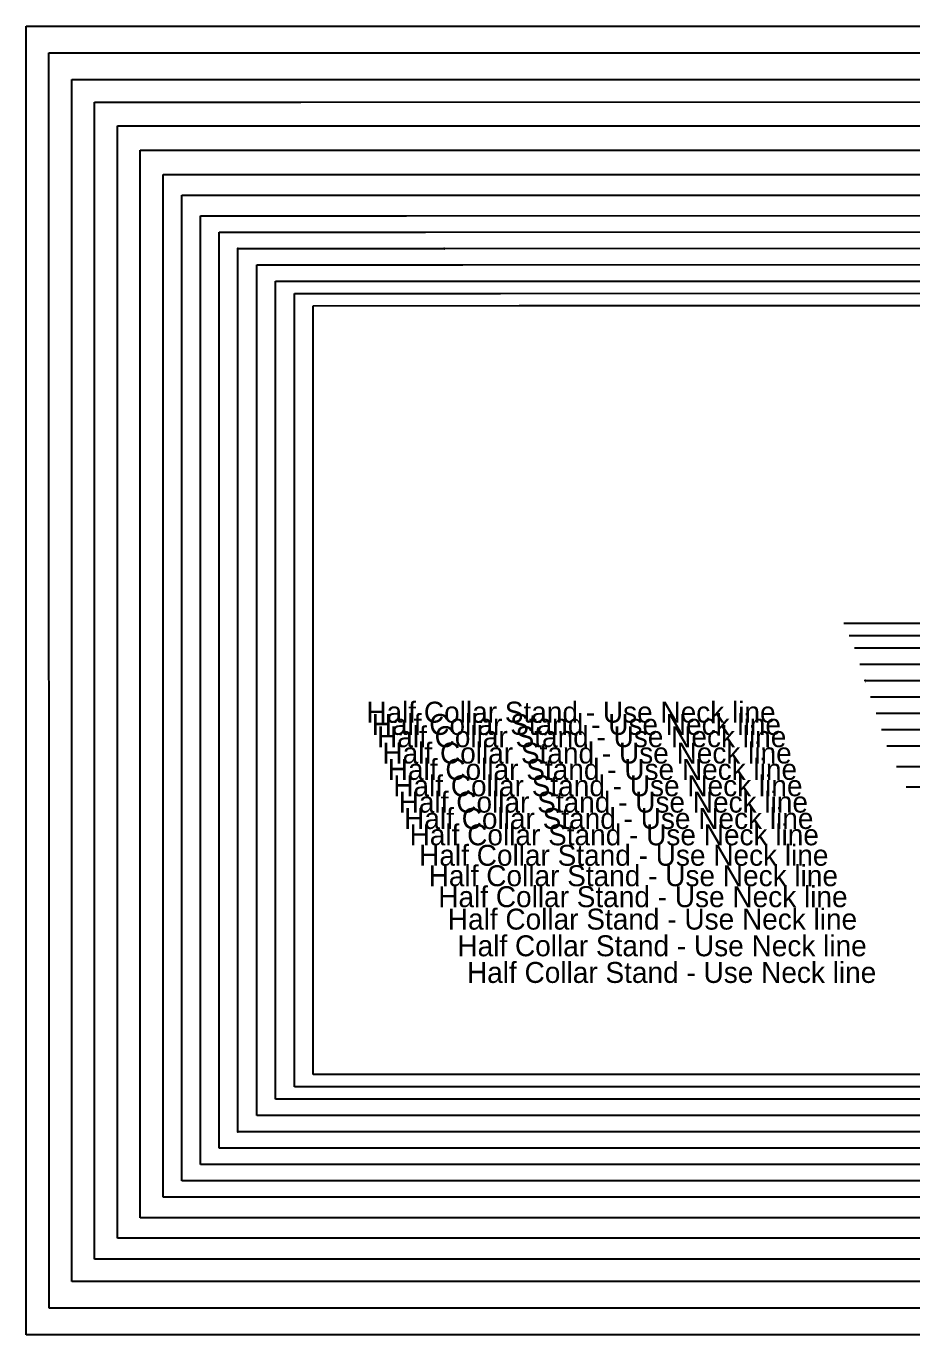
# Model space of a CAD drawing. Extents: x -839 to 1721, y -537 to 682.
# Drawn here: x -839.3 to -568.6, y 248.6 to 648.6 of the extents above; entities that cross this region are included whole.
import ezdxf
from ezdxf.enums import TextEntityAlignment as Align

# ---------------------------------------------------------------- set-up
doc = ezdxf.new("R2010")
doc.units = 0

# ---------------------------------------------------------------- blocks, each defined once
blk = doc.blocks.new('GMG1016S19-FR CO 1_42')
at = {"layer": '1'}
for points in [[(-751.5886, 563.1968), (-688.589, 563.207), (-510.2581, 563.2374), (-334.8483, 568.2184), (-314.6502, 569.0718)], [(-751.5861, 328.1934), (-751.5886, 563.1968)], [(-128.9025, 328.1934), (-751.5861, 328.1934)]]:
    blk.add_lwpolyline(points, dxfattribs=at)
at = {"layer": '5'}
blk.add_line((-589.4426, 466.1332), (-226.0448, 466.1332), dxfattribs=at)
at = {"layer": '6'}
blk.add_line((-128.9025, 328.1934), (-751.5861, 328.1934), dxfattribs=at)
at = {"layer": '7'}
blk.add_line((-589.4426, 466.1332), (-226.0448, 466.1332), dxfattribs=at)
at = {"layer": '84'}
for points in [[(-751.5886, 563.1968), (-688.589, 563.207), (-510.2581, 563.2374), (-334.8483, 568.2184), (-314.6502, 569.0718)], [(-751.5861, 328.1934), (-751.5886, 563.1968)], [(-128.9025, 328.1934), (-751.5861, 328.1934)]]:
    blk.add_lwpolyline(points, dxfattribs=at)
at = {"layer": '1', "flags": 2}
for p, p2 in [((-314.6502, 569.0718), (-280.7971, 520.0498)), ((-751.5886, 563.1968), (-688.589, 563.207)), ((-88.3032, 393.0981), (-76.6573, 399.0213))]:
    blk.add_attdef('Dependency', text='', height=0.25, dxfattribs=at).set_placement(p, p2, align=Align.ALIGNED)
at = {"layer": '15'}
blk.add_text('Half Collar Stand - Use Neck line', height=6.401, dxfattribs=at).set_placement((-735.3605, 435.7574))
blk = doc.blocks.new('GMG1016S19-FR CO 1_44')
at = {"layer": '1'}
for points in [[(-757.3341, 566.9484), (-694.3344, 566.9585), (-509.8111, 566.989), (-333.2531, 571.97), (-313.055, 572.8234)], [(-757.3315, 324.4419), (-757.3341, 566.9484)], [(-127.2566, 324.4419), (-757.3315, 324.4419)]]:
    blk.add_lwpolyline(points, dxfattribs=at)
at = {"layer": '5'}
blk.add_line((-587.7967, 462.3842), (-224.3989, 462.3842), dxfattribs=at)
at = {"layer": '6'}
blk.add_line((-127.2566, 324.4419), (-757.3315, 324.4419), dxfattribs=at)
at = {"layer": '7'}
blk.add_line((-587.7967, 462.3842), (-224.3989, 462.3842), dxfattribs=at)
at = {"layer": '84'}
for points in [[(-757.3341, 566.9484), (-694.3344, 566.9585), (-509.8111, 566.989), (-333.2531, 571.97), (-313.055, 572.8234)], [(-757.3315, 324.4419), (-757.3341, 566.9484)], [(-127.2566, 324.4419), (-757.3315, 324.4419)]]:
    blk.add_lwpolyline(points, dxfattribs=at)
at = {"layer": '1', "flags": 2}
for p, p2 in [((-313.055, 572.8234), (-278.9962, 521.5382)), ((-757.3341, 566.9484), (-694.3344, 566.9585)), ((-86.6572, 389.349), (-75.0113, 395.2723))]:
    blk.add_attdef('Dependency', text='', height=0.25, dxfattribs=at).set_placement(p, p2, align=Align.ALIGNED)
at = {"layer": '15'}
blk.add_text('Half Collar Stand - Use Neck line', height=6.401, dxfattribs=at).set_placement((-733.7146, 432.0083))
blk = doc.blocks.new('GMG1016S19-FR CO 1_46')
at = {"layer": '1'}
for points in [[(-763.0872, 570.6974), (-700.0875, 570.7076), (-509.3742, 570.7381), (-331.6682, 575.719), (-311.4701, 576.5724)], [(-763.0846, 320.6928), (-763.0872, 570.6974)], [(-125.6208, 320.6928), (-763.0846, 320.6928)]]:
    blk.add_lwpolyline(points, dxfattribs=at)
at = {"layer": '5'}
blk.add_line((-586.1609, 458.6326), (-222.7631, 458.6326), dxfattribs=at)
at = {"layer": '6'}
blk.add_line((-125.6208, 320.6928), (-763.0846, 320.6928), dxfattribs=at)
at = {"layer": '7'}
blk.add_line((-586.1609, 458.6326), (-222.7631, 458.6326), dxfattribs=at)
at = {"layer": '84'}
for points in [[(-763.0872, 570.6974), (-700.0875, 570.7076), (-509.3742, 570.7381), (-420.5174, 573.0748), (-331.6682, 575.719), (-311.4701, 576.5724)], [(-763.0846, 320.6928), (-763.0872, 570.6974)], [(-125.6208, 320.6928), (-763.0846, 320.6928)]]:
    blk.add_lwpolyline(points, dxfattribs=at)
at = {"layer": '1', "flags": 2}
for p, p2 in [((-311.4701, 576.5724), (-276.6721, 523.5575)), ((-763.0872, 570.6974), (-700.0875, 570.7076)), ((-85.0215, 385.5974), (-73.3756, 391.5207))]:
    blk.add_attdef('Dependency', text='', height=0.25, dxfattribs=at).set_placement(p, p2, align=Align.ALIGNED)
at = {"layer": '15'}
blk.add_text('Half Collar Stand - Use Neck line', height=6.401, dxfattribs=at).set_placement((-732.0788, 428.2568))
blk = doc.blocks.new('GMG1016S19-FR CO 1_48')
at = {"layer": '1'}
for points in [[(-768.8377, 575.6987), (-705.8381, 575.7063), (-508.9322, 575.7393), (-330.0781, 580.7202), (-309.88, 581.5737)], [(-768.8352, 315.6916), (-768.8377, 575.6987)], [(-123.98, 315.6916), (-768.8352, 315.6916)]]:
    blk.add_lwpolyline(points, dxfattribs=at)
at = {"layer": '5'}
blk.add_line((-584.5201, 453.6339), (-221.1223, 453.6339), dxfattribs=at)
at = {"layer": '6'}
blk.add_line((-123.98, 315.6916), (-768.8352, 315.6916), dxfattribs=at)
at = {"layer": '7'}
blk.add_line((-584.5201, 453.6339), (-221.1223, 453.6339), dxfattribs=at)
at = {"layer": '84'}
for points in [[(-768.8377, 575.6987), (-705.8381, 575.7063), (-508.9322, 575.7393), (-419.5014, 578.071), (-330.0781, 580.7202), (-309.88, 581.5737)], [(-768.8352, 315.6916), (-768.8377, 575.6987)], [(-123.98, 315.6916), (-768.8352, 315.6916)]]:
    blk.add_lwpolyline(points, dxfattribs=at)
at = {"layer": '1', "flags": 2}
for p, p2 in [((-309.88, 581.5737), (-275.5342, 526.0417)), ((-768.8377, 575.6987), (-705.8381, 575.7063)), ((-83.3806, 380.5987), (-71.7347, 386.522))]:
    blk.add_attdef('Dependency', text='', height=0.25, dxfattribs=at).set_placement(p, p2, align=Align.ALIGNED)
at = {"layer": '15'}
blk.add_text('Half Collar Stand - Use Neck line', height=6.401, dxfattribs=at).set_placement((-730.438, 423.2555))
blk = doc.blocks.new('GMG1016S19-FR CO 1_50')
at = {"layer": '1'}
for points in [[(-774.5857, 580.6974), (-711.5887, 580.7075), (-508.4928, 580.738), (-328.4906, 585.719), (-308.2926, 586.5724)], [(-774.5832, 310.6929), (-774.5857, 580.6974)], [(-122.3392, 310.6929), (-774.5832, 310.6929)]]:
    blk.add_lwpolyline(points, dxfattribs=at)
at = {"layer": '2'}
for p in [(-774.5857, 580.6974), (-774.5857, 580.6974), (-582.8818, 448.6326), (-774.5832, 310.6929)]:
    blk.add_point(p, dxfattribs=at)
at = {"layer": '3'}
blk.add_point((-711.5887, 580.7075), dxfattribs=at)
at = {"layer": '4'}
for p in [(-711.5887, 580.7075, -3.998), (-774.5832, 310.6929, -3.998)]:
    blk.add_point(p, dxfattribs=at)
at = {"layer": '5'}
blk.add_line((-582.8818, 448.6326), (-219.4815, 448.6326), dxfattribs=at)
at = {"layer": '6'}
blk.add_line((-122.3392, 310.6929), (-774.5832, 310.6929), dxfattribs=at)
at = {"layer": '7'}
blk.add_line((-582.8818, 448.6326), (-219.4815, 448.6326), dxfattribs=at)
at = {"layer": '84'}
for points in [[(-774.5857, 580.6974), (-711.5887, 580.7075), (-508.4928, 580.738), (-418.4854, 583.0672), (-328.4906, 585.719), (-308.2926, 586.5724)], [(-774.5832, 310.6929), (-774.5857, 580.6974)], [(-122.3392, 310.6929), (-774.5832, 310.6929)]]:
    blk.add_lwpolyline(points, dxfattribs=at)
at = {"layer": '1'}
for s, p in [('# 2', (-774.5857, 580.6974)), ('# 2', (-774.5857, 580.6974)), ('# 3', (-711.5887, 580.7075)), ('# 1', (-774.5832, 310.6929))]:
    blk.add_text(s, height=0.25, rotation=269.8881, dxfattribs=at).set_placement(p)
at = {"layer": '1', "flags": 2}
for p, p2 in [((-308.2926, 586.5724), (-274.795, 528.2108)), ((-774.5857, 580.6974), (-711.5887, 580.7075)), ((-81.7423, 375.5975), (-70.0939, 381.5208))]:
    blk.add_attdef('Dependency', text='', height=0.25, dxfattribs=at).set_placement(p, p2, align=Align.ALIGNED)
at = {"layer": '15'}
blk.add_text('Half Collar Stand - Use Neck line', height=6.401, dxfattribs=at).set_placement((-728.7997, 418.2568))
at = {"layer": '5'}
blk.add_text('# 18', height=0.25, rotation=269.8881, dxfattribs=at).set_placement((-582.8818, 448.6326))
blk = doc.blocks.new('GMG1016S19-FR CO 1_52')
at = {"layer": '1'}
for points in [[(-780.3109, 585.6987), (-717.3138, 585.7063), (-508.0229, 585.7393), (-326.8727, 590.7202), (-306.6746, 591.5737)], [(-780.3084, 305.6941), (-780.3109, 585.6987)], [(-120.6729, 305.6941), (-780.3084, 305.6941)]]:
    blk.add_lwpolyline(points, dxfattribs=at)
at = {"layer": '5'}
blk.add_line((-581.213, 443.6339), (-217.8152, 443.6339), dxfattribs=at)
at = {"layer": '6'}
blk.add_line((-120.6729, 305.6941), (-780.3084, 305.6941), dxfattribs=at)
at = {"layer": '7'}
blk.add_line((-581.213, 443.6339), (-217.8152, 443.6339), dxfattribs=at)
at = {"layer": '84'}
for points in [[(-780.3109, 585.6987), (-717.3138, 585.7063), (-508.0229, 585.7393), (-417.444, 588.0659), (-326.8727, 590.7202), (-306.6746, 591.5737)], [(-780.3084, 305.6941), (-780.3109, 585.6987)], [(-120.6729, 305.6941), (-780.3084, 305.6941)]]:
    blk.add_lwpolyline(points, dxfattribs=at)
at = {"layer": '1', "flags": 2}
for p, p2 in [((-306.6746, 591.5737), (-273.934, 530.5553)), ((-780.3109, 585.6987), (-717.3138, 585.7063)), ((-80.0735, 370.5988), (-68.4277, 376.522))]:
    blk.add_attdef('Dependency', text='', height=0.25, dxfattribs=at).set_placement(p, p2, align=Align.ALIGNED)
at = {"layer": '15'}
blk.add_text('Half Collar Stand - Use Neck line', height=6.401, dxfattribs=at).set_placement((-727.1309, 413.2581))
blk = doc.blocks.new('GMG1016S19-FR CO 1_54')
at = {"layer": '1'}
for points in [[(-786.0361, 590.6974), (-723.039, 590.7075), (-507.5581, 590.738), (-325.2598, 595.7189), (-305.0617, 596.5724)], [(-786.0335, 300.6929), (-786.0361, 590.6974)], [(-119.0067, 300.6929), (-786.0335, 300.6929)]]:
    blk.add_lwpolyline(points, dxfattribs=at)
at = {"layer": '5'}
blk.add_line((-579.5493, 438.6327), (-216.149, 438.6327), dxfattribs=at)
at = {"layer": '6'}
blk.add_line((-119.0067, 300.6929), (-786.0335, 300.6929), dxfattribs=at)
at = {"layer": '7'}
blk.add_line((-579.5493, 438.6327), (-216.149, 438.6327), dxfattribs=at)
at = {"layer": '84'}
for points in [[(-786.0361, 590.6974), (-723.039, 590.7075), (-507.5581, 590.738), (-416.4026, 593.0621), (-325.2598, 595.7189), (-305.0617, 596.5724)], [(-786.0335, 300.6929), (-786.0361, 590.6974)], [(-119.0067, 300.6929), (-786.0335, 300.6929)]]:
    blk.add_lwpolyline(points, dxfattribs=at)
at = {"layer": '1', "flags": 2}
for p, p2 in [((-305.0617, 596.5724), (-273.0374, 533.0064)), ((-786.0361, 590.6974), (-723.039, 590.7075)), ((-78.4099, 365.5975), (-66.7614, 371.5208))]:
    blk.add_attdef('Dependency', text='', height=0.25, dxfattribs=at).set_placement(p, p2, align=Align.ALIGNED)
at = {"layer": '15'}
blk.add_text('Half Collar Stand - Use Neck line', height=6.401, dxfattribs=at).set_placement((-725.4672, 408.2568))
blk = doc.blocks.new('GMG1016S19-FR CO 1_56')
at = {"layer": '1'}
for points in [[(-791.7587, 596.9483), (-728.7591, 596.9559), (-507.0882, 596.989), (-323.6418, 600.7202), (-303.4437, 601.5737)], [(-791.7562, 295.6941), (-791.7587, 596.9483)], [(-117.3404, 295.6941), (-791.7562, 295.6941)]]:
    blk.add_lwpolyline(points, dxfattribs=at)
at = {"layer": '5'}
blk.add_line((-577.8805, 433.6339), (-214.4827, 433.6339), dxfattribs=at)
at = {"layer": '6'}
blk.add_line((-117.3404, 295.6941), (-791.7562, 295.6941), dxfattribs=at)
at = {"layer": '7'}
blk.add_line((-577.8805, 433.6339), (-214.4827, 433.6339), dxfattribs=at)
at = {"layer": '84'}
for points in [[(-791.7587, 596.9483), (-728.7591, 596.9559), (-507.0882, 596.989), (-415.3586, 598.6069), (-323.6418, 600.7202), (-303.4437, 601.5737)], [(-791.7562, 295.6941), (-791.7587, 596.9483)], [(-117.3404, 295.6941), (-791.7562, 295.6941)]]:
    blk.add_lwpolyline(points, dxfattribs=at)
at = {"layer": '1', "flags": 2}
for p, p2 in [((-303.4437, 601.5737), (-271.3, 535.6759)), ((-791.7587, 596.9483), (-728.7591, 596.9559)), ((-76.7411, 360.5988), (-65.0952, 366.522))]:
    blk.add_attdef('Dependency', text='', height=0.25, dxfattribs=at).set_placement(p, p2, align=Align.ALIGNED)
at = {"layer": '15'}
blk.add_text('Half Collar Stand - Use Neck line', height=6.401, dxfattribs=at).set_placement((-723.7985, 403.2581))
blk = doc.blocks.new('GMG1016S19-FR CO 1_58')
at = {"layer": '1'}
for points in [[(-797.4813, 603.2475), (-734.4817, 603.2551), (-506.6183, 603.2881), (-322.0238, 605.7189), (-301.8257, 606.5724)], [(-797.4788, 290.6929), (-797.4813, 603.2475)], [(-115.6717, 290.6929), (-797.4788, 290.6929)]]:
    blk.add_lwpolyline(points, dxfattribs=at)
at = {"layer": '5'}
blk.add_line((-576.2118, 428.6327), (-212.814, 428.6327), dxfattribs=at)
at = {"layer": '6'}
blk.add_line((-115.6717, 290.6929), (-797.4788, 290.6929), dxfattribs=at)
at = {"layer": '7'}
blk.add_line((-576.2118, 428.6327), (-212.814, 428.6327), dxfattribs=at)
at = {"layer": '84'}
for points in [[(-797.4813, 603.2475), (-734.4817, 603.2551), (-506.6183, 603.2881), (-414.3147, 604.1746), (-368.1654, 604.7613), (-322.0238, 605.7189), (-301.8257, 606.5724)], [(-797.4788, 290.6929), (-797.4813, 603.2475)], [(-115.6717, 290.6929), (-797.4788, 290.6929)]]:
    blk.add_lwpolyline(points, dxfattribs=at)
at = {"layer": '1', "flags": 2}
for p, p2 in [((-301.8257, 606.5724), (-270.3856, 538.0864)), ((-797.4813, 603.2475), (-734.4817, 603.2551)), ((-75.0723, 355.5975), (-63.4264, 361.5208))]:
    blk.add_attdef('Dependency', text='', height=0.25, dxfattribs=at).set_placement(p, p2, align=Align.ALIGNED)
at = {"layer": '15'}
blk.add_text('Half Collar Stand - Use Neck line', height=6.401, dxfattribs=at).set_placement((-722.1297, 398.2568))
blk = doc.blocks.new('GMG1016S19-FR CO 1_60')
at = {"layer": '1'}
for points in [[(-804.4511, 610.6999), (-741.454, 610.7075), (-503.7024, 610.7405), (-319.1053, 611.9699), (-298.9072, 612.8233)], [(-804.4485, 284.442), (-804.4511, 610.6999)], [(-112.7532, 284.442), (-804.4485, 284.442)]]:
    blk.add_lwpolyline(points, dxfattribs=at)
at = {"layer": '5'}
blk.add_line((-573.2933, 422.3843), (-209.8955, 422.3843), dxfattribs=at)
at = {"layer": '6'}
blk.add_line((-112.7532, 284.442), (-804.4485, 284.442), dxfattribs=at)
at = {"layer": '7'}
blk.add_line((-573.2933, 422.3843), (-209.8955, 422.3843), dxfattribs=at)
at = {"layer": '84'}
for points in [[(-804.4511, 610.6999), (-741.454, 610.7075), (-503.7024, 610.7405), (-411.3988, 610.9513), (-365.2495, 611.2333), (-319.1053, 611.9699), (-298.9072, 612.8233)], [(-804.4485, 284.442), (-804.4511, 610.6999)], [(-112.7532, 284.442), (-804.4485, 284.442)]]:
    blk.add_lwpolyline(points, dxfattribs=at)
at = {"layer": '1', "flags": 2}
for p, p2 in [((-804.4511, 610.6999), (-741.454, 610.7075)), ((-298.9072, 612.8233), (-269.4204, 541.2258)), ((-72.1538, 349.3491), (-60.5079, 355.2724))]:
    blk.add_attdef('Dependency', text='', height=0.25, dxfattribs=at).set_placement(p, p2, align=Align.ALIGNED)
at = {"layer": '15'}
blk.add_text('Half Collar Stand - Use Neck line', height=6.401, dxfattribs=at).set_placement((-719.2112, 392.0084))
blk = doc.blocks.new('GMG1016S19-FR CO 1_62')
at = {"layer": '1'}
for points in [[(-811.4234, 618.1497), (-748.4238, 618.1573), (-500.7814, 618.1903), (-316.1869, 618.2183), (-295.9888, 619.0717)], [(-811.4208, 278.1936), (-811.4234, 618.1497)], [(-109.8347, 278.1936), (-811.4208, 278.1936)]]:
    blk.add_lwpolyline(points, dxfattribs=at)
at = {"layer": '5'}
blk.add_line((-570.3748, 416.1333), (-206.977, 416.1333), dxfattribs=at)
at = {"layer": '6'}
blk.add_line((-109.8347, 278.1936), (-811.4208, 278.1936), dxfattribs=at)
at = {"layer": '7'}
blk.add_line((-570.3748, 416.1333), (-206.977, 416.1333), dxfattribs=at)
at = {"layer": '84'}
for points in [[(-811.4234, 618.1497), (-748.4238, 618.1573), (-500.7814, 618.1903), (-408.4803, 617.7281), (-362.3285, 617.7077), (-316.1869, 618.2183), (-295.9888, 619.0717)], [(-811.4208, 278.1936), (-811.4234, 618.1497)], [(-109.8347, 278.1936), (-811.4208, 278.1936)]]:
    blk.add_lwpolyline(points, dxfattribs=at)
at = {"layer": '1', "flags": 2}
for p, p2 in [((-811.4234, 618.1497), (-748.4238, 618.1573)), ((-295.9888, 619.0717), (-267.8024, 544.6776)), ((-69.2354, 343.0982), (-57.5895, 349.0215))]:
    blk.add_attdef('Dependency', text='', height=0.25, dxfattribs=at).set_placement(p, p2, align=Align.ALIGNED)
at = {"layer": '15'}
blk.add_text('Half Collar Stand - Use Neck line', height=6.401, dxfattribs=at).set_placement((-716.2927, 385.7575))
blk = doc.blocks.new('GMG1016S19-FR CO 1_64')
at = {"layer": '1'}
for points in [[(-818.4008, 625.442), (-755.4011, 625.4497), (-499.0542, 625.4827), (-313.21, 624.3092), (-293.0119, 625.1626)], [(-818.3982, 271.7851), (-818.4008, 625.442)], [(-106.9086, 271.7851), (-818.3982, 271.7851)]]:
    blk.add_lwpolyline(points, dxfattribs=at)
at = {"layer": '6'}
blk.add_line((-106.9086, 271.7851), (-818.3982, 271.7851), dxfattribs=at)
at = {"layer": '84'}
for points in [[(-818.4008, 625.442), (-755.4011, 625.4497), (-499.0542, 625.4827), (-406.1283, 624.3422), (-359.6666, 624.0145), (-313.21, 624.3092), (-293.0119, 625.1626)], [(-818.3982, 271.7851), (-818.4008, 625.442)], [(-106.9086, 271.7851), (-818.3982, 271.7851)]]:
    blk.add_lwpolyline(points, dxfattribs=at)
at = {"layer": '1', "flags": 2}
for p, p2 in [((-818.4008, 625.442), (-755.4011, 625.4497)), ((-293.0119, 625.1626), (-266.4715, 548.1575)), ((-66.3093, 336.6898), (-54.6634, 342.613))]:
    blk.add_attdef('Dependency', text='', height=0.25, dxfattribs=at).set_placement(p, p2, align=Align.ALIGNED)
at = {"layer": '15'}
blk.add_text('Half Collar Stand - Use Neck line', height=6.401, dxfattribs=at).set_placement((-713.3667, 379.349))
blk = doc.blocks.new('GMG1016S19-FR CO 1_66')
at = {"layer": '1'}
for points in [[(-825.3781, 632.2924), (-762.3785, 632.3), (-497.327, 632.333), (-310.2331, 629.9582), (-290.035, 630.8116)], [(-825.3756, 264.9348), (-825.3781, 632.2924)], [(-103.9826, 264.9348), (-825.3756, 264.9348)]]:
    blk.add_lwpolyline(points, dxfattribs=at)
at = {"layer": '6'}
blk.add_line((-103.9826, 264.9348), (-825.3756, 264.9348), dxfattribs=at)
at = {"layer": '84'}
for points in [[(-825.3781, 632.2924), (-762.3785, 632.3), (-497.327, 632.333), (-403.7788, 630.5144), (-357.0047, 629.8819), (-333.6189, 629.76), (-310.2331, 629.9582), (-290.035, 630.8116)], [(-825.3756, 264.9348), (-825.3781, 632.2924)], [(-103.9826, 264.9348), (-825.3756, 264.9348)]]:
    blk.add_lwpolyline(points, dxfattribs=at)
at = {"layer": '1', "flags": 2}
for p, p2 in [((-825.3781, 632.2924), (-762.3785, 632.3)), ((-290.035, 630.8116), (-264.4217, 551.1546)), ((-63.3832, 329.8394), (-51.7373, 335.7627))]:
    blk.add_attdef('Dependency', text='', height=0.25, dxfattribs=at).set_placement(p, p2, align=Align.ALIGNED)
at = {"layer": '15'}
blk.add_text('Half Collar Stand - Use Neck line', height=6.401, dxfattribs=at).set_placement((-710.4406, 372.4987))
blk = doc.blocks.new('GMG1016S19-FR CO 1_68')
at = {"layer": '1'}
for points in [[(-832.353, 640.4407), (-769.3559, 640.4484), (-496.8977, 640.4814), (-307.307, 636.8085), (-287.1089, 637.662)], [(-832.3504, 256.7839), (-832.353, 640.4407)], [(-101.054, 256.7839), (-832.3504, 256.7839)]]:
    blk.add_lwpolyline(points, dxfattribs=at)
at = {"layer": '6'}
blk.add_line((-101.054, 256.7839), (-832.3504, 256.7839), dxfattribs=at)
at = {"layer": '84'}
for points in [[(-832.353, 640.4407), (-769.3559, 640.4484), (-496.8977, 640.4814), (-402.1049, 637.9287), (-354.706, 636.9686), (-331.0052, 636.7069), (-307.307, 636.8085), (-287.1089, 637.662)], [(-832.3504, 256.7839), (-832.353, 640.4407)], [(-101.054, 256.7839), (-832.3504, 256.7839)]]:
    blk.add_lwpolyline(points, dxfattribs=at)
at = {"layer": '1', "flags": 2}
for p, p2 in [((-832.353, 640.4407), (-769.3559, 640.4484)), ((-287.1089, 637.662), (-264.4268, 554.9418)), ((-60.4571, 321.6885), (-48.8087, 327.6118))]:
    blk.add_attdef('Dependency', text='', height=0.25, dxfattribs=at).set_placement(p, p2, align=Align.ALIGNED)
at = {"layer": '15'}
blk.add_text('Half Collar Stand - Use Neck line', height=6.401, dxfattribs=at).set_placement((-707.512, 364.3478))
blk = doc.blocks.new('GMG1016S19-FR CO 1_70')
at = {"layer": '1'}
for points in [[(-839.3303, 648.5916), (-776.3307, 648.5967), (-496.471, 648.6322), (-304.3784, 643.6614), (-284.1803, 644.5149)], [(-839.3278, 248.6356), (-839.3303, 648.5916)], [(-98.1279, 248.6356), (-839.3278, 248.6356)]]:
    blk.add_lwpolyline(points, dxfattribs=at)
at = {"layer": '6'}
blk.add_line((-98.1279, 248.6356), (-839.3278, 248.6356), dxfattribs=at)
at = {"layer": '84'}
for points in [[(-839.3303, 648.5916), (-776.3307, 648.5967), (-496.471, 648.6322), (-400.4311, 645.3429), (-352.4073, 644.0526), (-328.3941, 643.6538), (-304.3784, 643.6614), (-284.1803, 644.5149)], [(-839.3278, 248.6356), (-839.3303, 648.5916)], [(-98.1279, 248.6356), (-839.3278, 248.6356)]]:
    blk.add_lwpolyline(points, dxfattribs=at)
at = {"layer": '1', "flags": 2}
for p, p2 in [((-839.3303, 648.5916), (-776.3307, 648.5967)), ((-284.1803, 644.5149), (-263.9823, 558.9677)), ((-57.5285, 313.5402), (-45.8826, 319.4635))]:
    blk.add_attdef('Dependency', text='', height=0.25, dxfattribs=at).set_placement(p, p2, align=Align.ALIGNED)
at = {"layer": '15'}
blk.add_text('Half Collar Stand - Use Neck line', height=6.401, dxfattribs=at).set_placement((-704.5859, 356.1995))

msp = doc.modelspace()

# ---------------------------------------------------------------- block references
at = {"layer": '1'}
for name in ['GMG1016S19-FR CO 1_70', 'GMG1016S19-FR CO 1_68', 'GMG1016S19-FR CO 1_66', 'GMG1016S19-FR CO 1_64', 'GMG1016S19-FR CO 1_62', 'GMG1016S19-FR CO 1_60', 'GMG1016S19-FR CO 1_58', 'GMG1016S19-FR CO 1_56', 'GMG1016S19-FR CO 1_54', 'GMG1016S19-FR CO 1_52', 'GMG1016S19-FR CO 1_50', 'GMG1016S19-FR CO 1_48', 'GMG1016S19-FR CO 1_46', 'GMG1016S19-FR CO 1_44', 'GMG1016S19-FR CO 1_42']:
    msp.add_blockref(name, (0, 0), dxfattribs=at)

doc.saveas('drawing.dxf')
